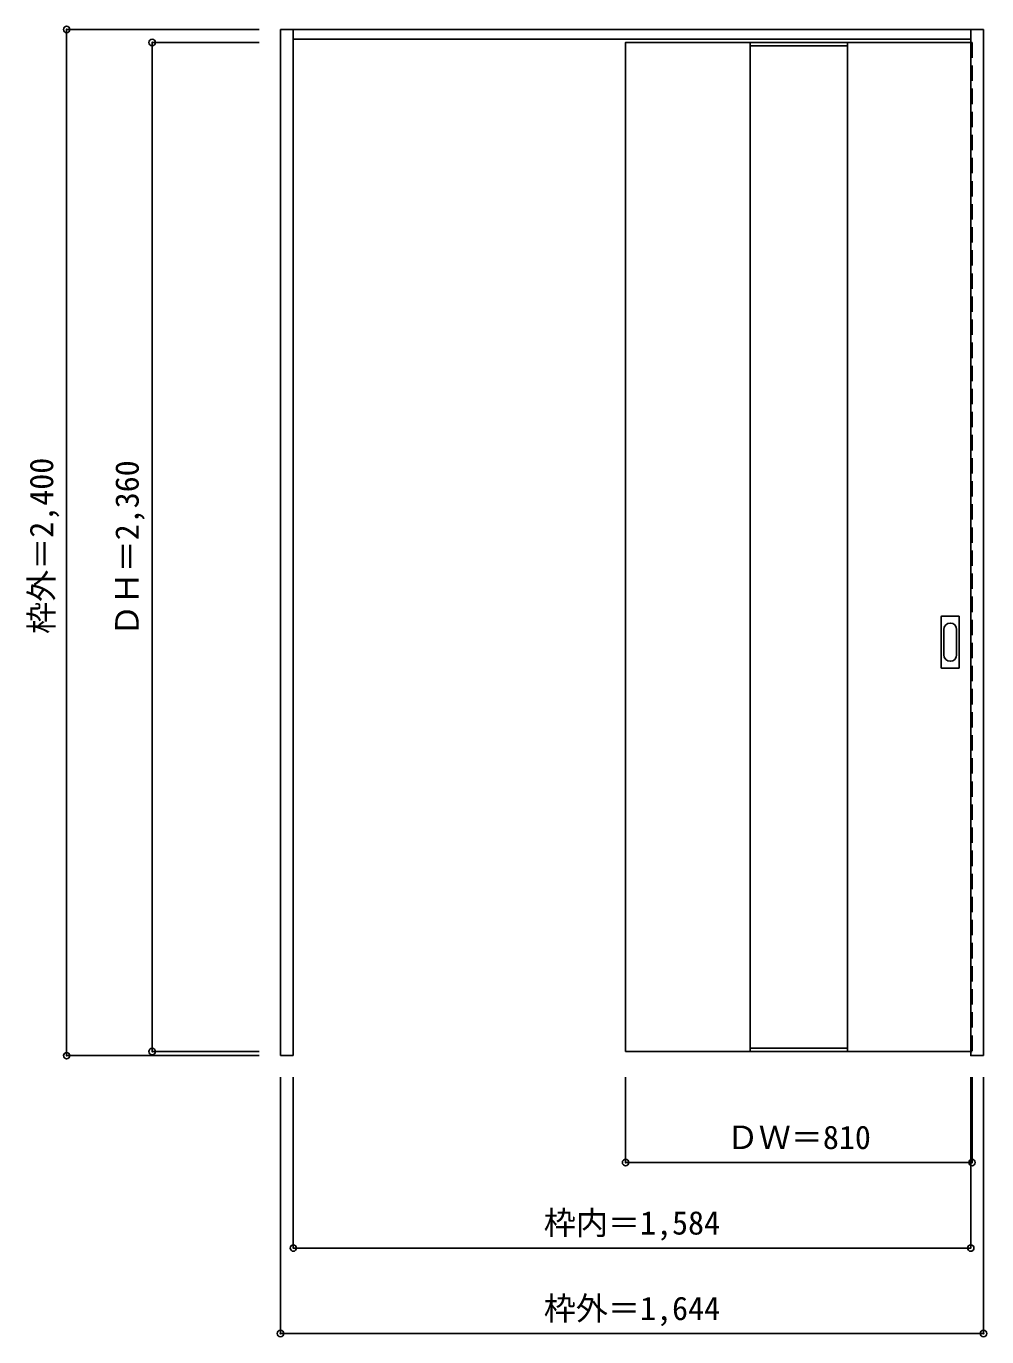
# Model space of a CAD drawing. Units: millimetres, scale not verified. Extents: x -1426 to 820, y -1323 to 1742.
import ezdxf
from ezdxf.enums import TextEntityAlignment as Align

# ---------------------------------------------------------------- set-up
doc = ezdxf.new("R2010")
doc.units = ezdxf.units.MM
doc.header["$LTSCALE"] = 30
doc.header["$PDMODE"] = 32
doc.header["$PDSIZE"] = 15
doc.linetypes.add('DASHED1', pattern=[1.8, 1.2, -0.6])
doc.layers.add('0-0', color=3, linetype='Continuous')
doc.layers.add('0-1_寸法', color=7, linetype='Continuous')
doc.styles.add('ＭＳ ゴシック', font='')
doc.styles.get('ＭＳ ゴシック').set_extended_font_data('MS Gothic')

msp = doc.modelspace()

# ---------------------------------------------------------------- linework, layer by layer
at = {"layer": '0-0'}
for p, q in [((-831.45, -665.77), (-831.45, 1734.23)), ((-831.45, 1734.23), (812.55, 1734.23)), ((-801.45, -665.77), (-801.45, 1734.23)), ((782.55, -656.73), (782.55, 1734.23)), ((812.55, -665.77), (812.55, 1734.23)), ((-801.45, 1711.23), (782.55, 1711.23)), ((266.55, 1703.73), (266.55, -656.27)), ((494.55, 1703.73), (494.55, -656.27)), ((713.55, 241.73), (713.55, 360.73)), ((754.05, 362.23), (715.05, 362.23)), ((755.55, 241.73), (755.55, 360.73)), ((715.05, 240.23), (754.05, 240.23)), ((-801.45, -665.77), (-831.45, -665.77)), ((782.55, -656.27), (-24.45, -656.27))]:
    msp.add_line(p, q, dxfattribs=at)
at = {"layer": '0-0', "color": 7}
for p, q in [((266.55, 1695.73), (494.55, 1695.73)), ((719.55, 330.83), (719.55, 271.63)), ((749.55, 271.63), (749.55, 330.83)), ((266.55, -648.27), (494.55, -648.27))]:
    msp.add_line(p, q, dxfattribs=at)
at = {"layer": '0-0', "color": 4, "linetype": 'DASHED1'}
for p, q in [((782.55, 1703.73), (785.55, 1703.73)), ((785.55, 1703.73), (785.55, -656.27)), ((785.55, -656.27), (782.55, -656.27))]:
    msp.add_line(p, q, dxfattribs=at)
at = {"layer": '0-0'}
for points in [[(-24.45, -656.27), (-24.45, 1703.73), (782.55, 1703.73)], [(812.55, -665.77), (782.55, -665.77), (782.55, -657.07)]]:
    msp.add_lwpolyline(points, dxfattribs=at)
for centre, start, end in [((715.05, 360.73), 90, 180), ((754.05, 360.73), 0, 90), ((715.05, 241.73), 180, 270), ((754.05, 241.73), 270, 0)]:
    msp.add_arc(centre, 1.5, start, end, dxfattribs=at)
at = {"layer": '0-0', "color": 7}
for centre, start, end in [((734.55, 330.83), 0, 180), ((734.55, 271.63), 180, 0)]:
    msp.add_arc(centre, 15, start, end, dxfattribs=at)
at = {"layer": '0-1_寸法', "color": 4}
for p, q in [((-1331.45, 1734.23), (-1331.45, -665.77)), ((-1331.45, 1734.23), (-881.45, 1734.23)), ((-1131.45, 1703.73), (-881.45, 1703.73)), ((-1131.45, 1703.73), (-1131.45, -656.27)), ((-1331.45, -665.77), (-881.45, -665.77)), ((-1131.45, -656.27), (-881.45, -656.27)), ((-831.45, -1315.77), (-831.45, -715.77)), ((-801.45, -1115.77), (-801.45, -715.77)), ((-24.45, -915.77), (-24.45, -715.77)), ((785.55, -915.77), (785.55, -715.77)), ((-24.45, -915.77), (785.55, -915.77))]:
    msp.add_line(p, q, dxfattribs=at)
for points in [[(-831.45, -1315.77), (812.55, -1315.77), (812.55, -715.77)], [(-801.45, -1115.77), (782.55, -1115.77), (782.55, -715.77)]]:
    msp.add_lwpolyline(points, dxfattribs=at)
at = {"layer": '0-1_寸法'}
for p in [(-1331.45, 1734.23), (-1131.45, 1703.73), (-1331.45, -665.77), (-1131.45, -656.27), (-24.45, -915.77), (785.55, -915.77), (-801.45, -1115.77), (782.55, -1115.77), (-831.45, -1315.77), (812.55, -1315.77)]:
    msp.add_point(p, dxfattribs=at)

# ---------------------------------------------------------------- texts
at = {"layer": '0-1_寸法', "style": 'ＭＳ ゴシック'}
for s, p in [('枠外＝2,400', (-1346.45, 320.48)), ('ＤＨ＝2,360', (-1146.45, 314.48))]:
    msp.add_text(s, height=54.99, rotation=90, dxfattribs=at).set_placement(p, align=Align.BOTTOM_LEFT)
for s, p in [('ＤＷ＝810', (211.8, -900.77)), ('枠内＝1,584', (-215.7, -1100.77)), ('枠外＝1,644', (-215.7, -1300.77))]:
    msp.add_text(s, height=54.99, dxfattribs=at).set_placement(p, align=Align.BOTTOM_LEFT)

doc.saveas('drawing.dxf')
